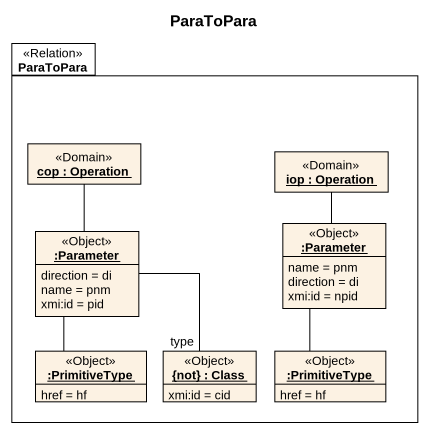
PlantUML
@startuml
title ParaToPara
hide circle
hide empty members
package ParaToPara <<Relation>> {
  object "cop : Operation" as cop <<Domain>>
  object "iop : Operation" as iop <<Domain>>
  object ":Parameter" as Parameter <<Object>> {
    direction = di
    name = pnm
    xmi:id = pid
  }
  object ":Parameter" as Parameter_2 <<Object>> {
    name = pnm
    direction = di
    xmi:id = npid
  }
  object ":PrimitiveType" as PrimitiveType <<Object>> {
    href = hf
  }
  object "{not} : Class" as not <<Object>> {
    xmi:id = cid
  }
  object ":PrimitiveType" as PrimitiveType_2 <<Object>> {
    href = hf
  }
}
cop -- Parameter
iop -- Parameter_2
Parameter -- PrimitiveType
Parameter -- not : type
Parameter_2 -- PrimitiveType_2
@enduml
